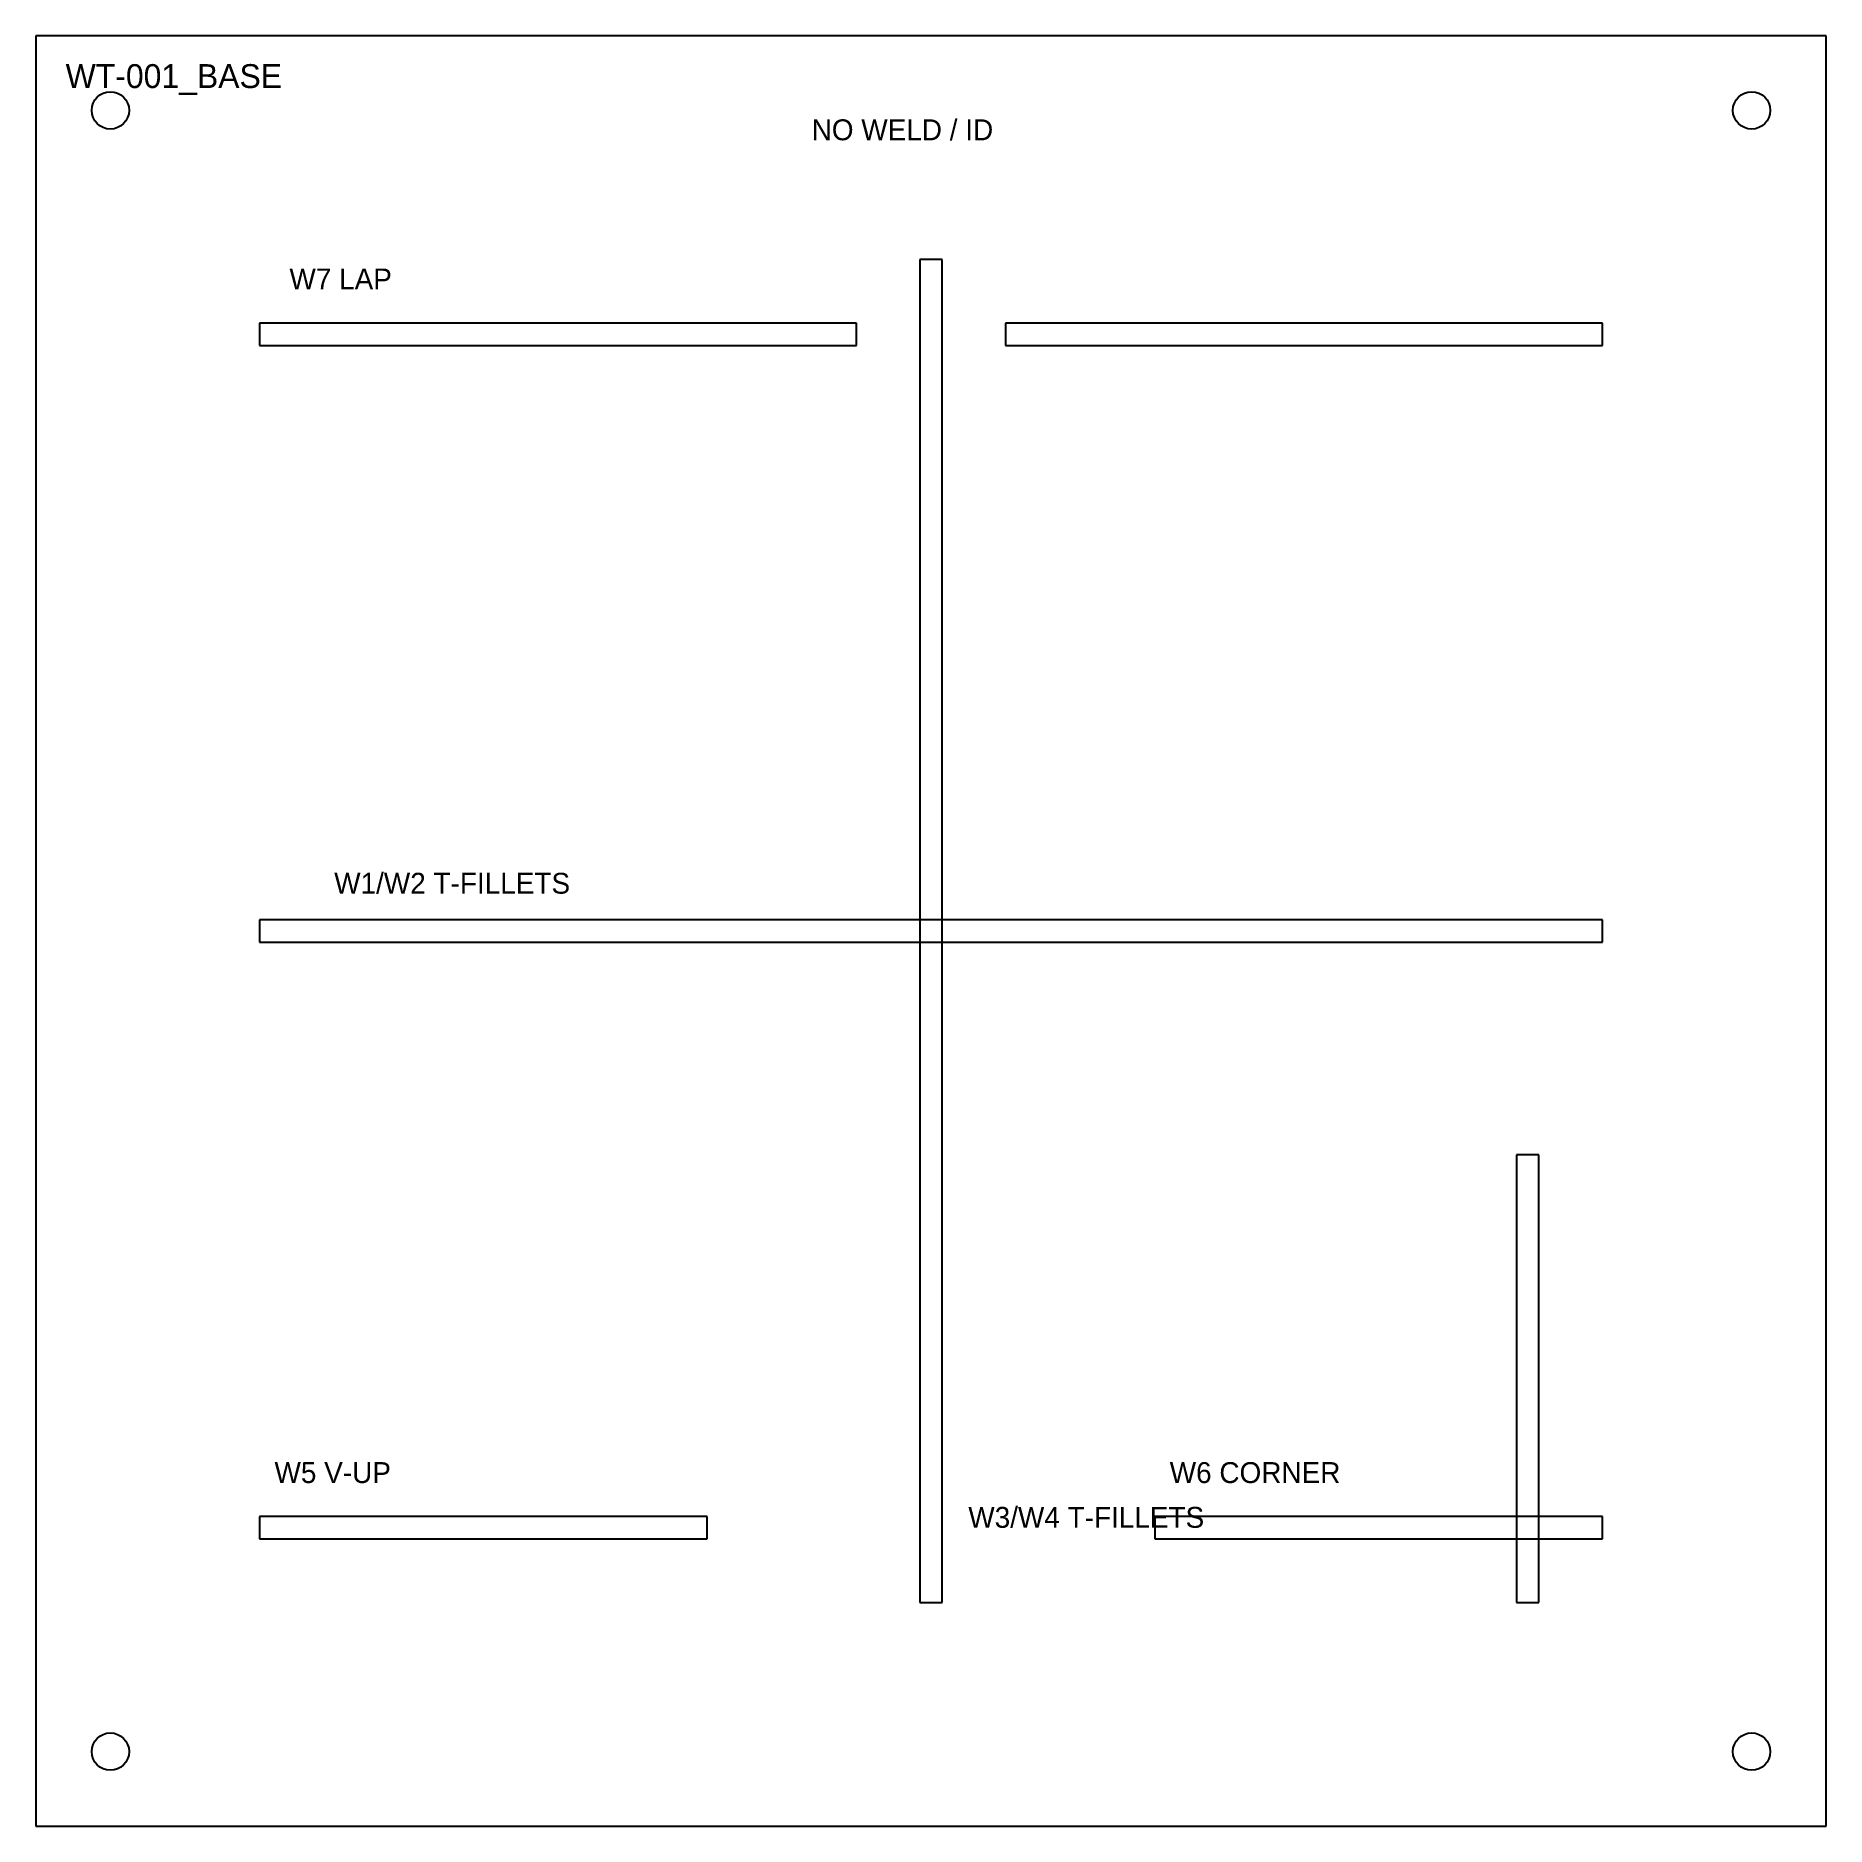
# Model space of a CAD drawing. Extents: x 0 to 12, y 0 to 12.
import ezdxf

# ---------------------------------------------------------------- set-up
doc = ezdxf.new("R2010")
doc.units = 0

msp = doc.modelspace()

# ---------------------------------------------------------------- linework, layer by layer
at = {"layer": 'CUT'}
for p, q in [((12, 12), (0, 12)), ((0, 12), (0, 0)), ((12, 0), (12, 12)), ((6.075, 10.5), (5.925, 10.5)), ((5.925, 10.5), (5.925, 1.5)), ((6.075, 1.5), (6.075, 10.5)), ((5.5, 10.075), (1.5, 10.075)), ((1.5, 10.075), (1.5, 9.925)), ((5.5, 9.925), (5.5, 10.075)), ((10.5, 10.075), (6.5, 10.075)), ((6.5, 10.075), (6.5, 9.925)), ((10.5, 9.925), (10.5, 10.075)), ((1.5, 9.925), (5.5, 9.925)), ((6.5, 9.925), (10.5, 9.925)), ((10.5, 6.075), (1.5, 6.075)), ((1.5, 6.075), (1.5, 5.925)), ((10.5, 5.925), (10.5, 6.075)), ((1.5, 5.925), (10.5, 5.925)), ((10.075, 4.5), (9.925, 4.5)), ((9.925, 4.5), (9.925, 1.5)), ((10.075, 1.5), (10.075, 4.5)), ((4.5, 2.075), (1.5, 2.075)), ((1.5, 2.075), (1.5, 1.925)), ((4.5, 1.925), (4.5, 2.075)), ((10.5, 2.075), (7.5, 2.075)), ((7.5, 2.075), (7.5, 1.925)), ((10.5, 1.925), (10.5, 2.075)), ((1.5, 1.925), (4.5, 1.925)), ((7.5, 1.925), (10.5, 1.925)), ((5.925, 1.5), (6.075, 1.5)), ((9.925, 1.5), (10.075, 1.5)), ((0, 0), (12, 0))]:
    msp.add_line(p, q, dxfattribs=at)
for centre in [(0.5, 11.5), (11.5, 11.5), (0.5, 0.5), (11.5, 0.5)]:
    msp.add_circle(centre, 0.125, dxfattribs=at)

# ---------------------------------------------------------------- texts
at = {"layer": 'ETCH'}
for s, height, p in [('WT-001_BASE', 0.16, (0.2, 11.65)), ('NO WELD / ID', 0.14, (5.2, 11.3)), ('W7 LAP', 0.14, (1.7, 10.3)), ('W1/W2 T-FILLETS', 0.14, (2, 6.25)), ('W5 V-UP', 0.14, (1.6, 2.3)), ('W6 CORNER', 0.14, (7.6, 2.3)), ('W3/W4 T-FILLETS', 0.14, (6.25, 2))]:
    msp.add_text(s, height=height, dxfattribs=at).set_placement(p)

doc.saveas('drawing.dxf')
